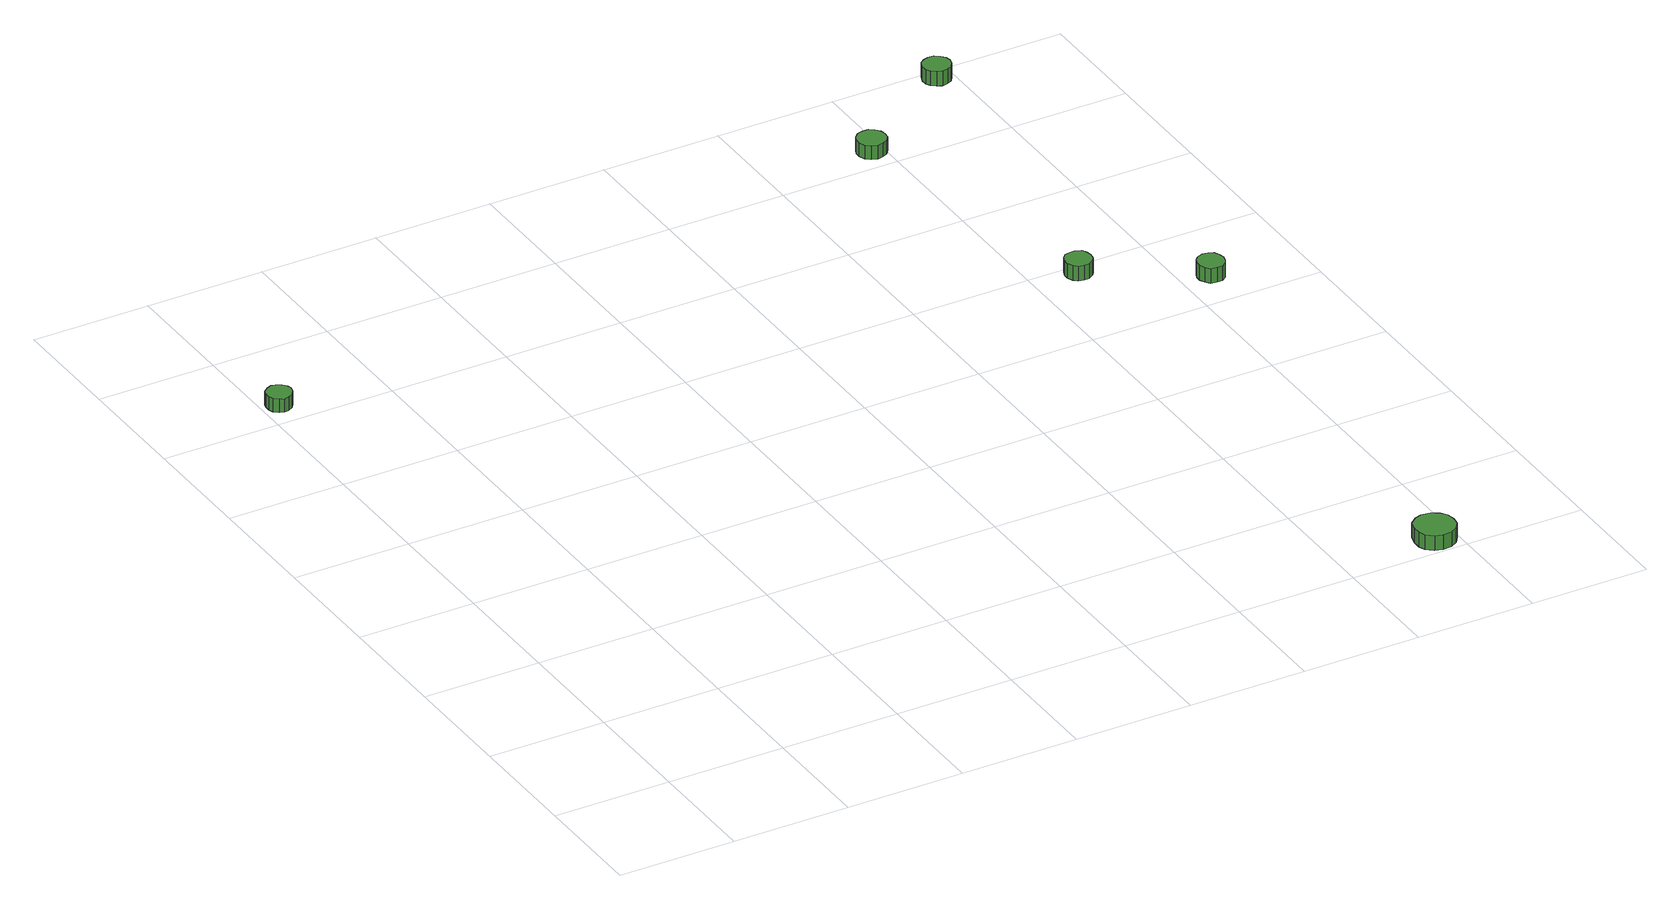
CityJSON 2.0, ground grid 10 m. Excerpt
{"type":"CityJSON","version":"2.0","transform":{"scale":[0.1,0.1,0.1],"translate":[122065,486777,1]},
"CityObjects":{
"tree1":{"type":"SolitaryVegetationObject","attributes":{"function":"something"},"geometry":[{"type":"MultiSurface","lod":"1","boundaries":[[[0,1,2,3,4,5,6,7,8,9,10,11,12,13,14]],[[15,16,17,18,19,20,21,22,23,24,25,26,27,28,29]],[[0,29,28,1]],[[1,28,27,2]],[[2,27,26,3]],[[3,26,25,4]],[[4,25,24,5]],[[5,24,23,6]],[[6,23,22,7]],[[7,22,21,8]],[[8,21,20,9]],[[9,20,19,10]],[[10,19,18,11]],[[11,18,17,12]],[[12,17,16,13]],[[13,16,15,14]],[[14,15,29,0]]]}]},
"tree2":{"type":"SolitaryVegetationObject","attributes":{"function":"something"},"geometry":[{"type":"MultiSurface","lod":"1","boundaries":[[[30,31,32,33,34,35,36,37,38,39,40,41,42,43,44]],[[45,46,47,48,49,50,51,52,53,54,55,56,57,58,59]],[[30,59,58,31]],[[31,58,57,32]],[[32,57,56,33]],[[33,56,55,34]],[[34,55,54,35]],[[35,54,53,36]],[[36,53,52,37]],[[37,52,51,38]],[[38,51,50,39]],[[39,50,49,40]],[[40,49,48,41]],[[41,48,47,42]],[[42,47,46,43]],[[43,46,45,44]],[[44,45,59,30]]]}]},
"tree3":{"type":"SolitaryVegetationObject","attributes":{"function":"something"},"geometry":[{"type":"MultiSurface","lod":"1","boundaries":[[[60,61,62,63,64,65,66,67,68,69,70,71,72,73,74]],[[75,76,77,78,79,80,81,82,83,84,85,86,87,88,89]],[[60,89,88,61]],[[61,88,87,62]],[[62,87,86,63]],[[63,86,85,64]],[[64,85,84,65]],[[65,84,83,66]],[[66,83,82,67]],[[67,82,81,68]],[[68,81,80,69]],[[69,80,79,70]],[[70,79,78,71]],[[71,78,77,72]],[[72,77,76,73]],[[73,76,75,74]],[[74,75,89,60]]]}]},
"tree4":{"type":"SolitaryVegetationObject","attributes":{"function":"something"},"geometry":[{"type":"MultiSurface","lod":"1","boundaries":[[[90,91,92,93,94,95,96,97,98,99,100,101,102,103,104]],[[105,106,107,108,109,110,111,112,113,114,115,116,117,118,119]],[[90,119,118,91]],[[91,118,117,92]],[[92,117,116,93]],[[93,116,115,94]],[[94,115,114,95]],[[95,114,113,96]],[[96,113,112,97]],[[97,112,111,98]],[[98,111,110,99]],[[99,110,109,100]],[[100,109,108,101]],[[101,108,107,102]],[[102,107,106,103]],[[103,106,105,104]],[[104,105,119,90]]]}]},
"tree5":{"type":"SolitaryVegetationObject","attributes":{"function":"something"},"geometry":[{"type":"MultiSurface","lod":"1","boundaries":[[[120,121,122,123,124,125,126,127,128,129,130,131,132,133,134]],[[135,136,137,138,139,140,141,142,143,144,145,146,147,148,149]],[[120,149,148,121]],[[121,148,147,122]],[[122,147,146,123]],[[123,146,145,124]],[[124,145,144,125]],[[125,144,143,126]],[[126,143,142,127]],[[127,142,141,128]],[[128,141,140,129]],[[129,140,139,130]],[[130,139,138,131]],[[131,138,137,132]],[[132,137,136,133]],[[133,136,135,134]],[[134,135,149,120]]]}]},
"tree6":{"type":"SolitaryVegetationObject","attributes":{"function":"something"},"geometry":[{"type":"MultiSurface","lod":"1","boundaries":[[[150,151,152,153,154,155,156,157,158,159,160,161,162,163,164]],[[165,166,167,168,169,170,171,172,173,174,175,176,177,178,179]],[[150,179,178,151]],[[151,178,177,152]],[[152,177,176,153]],[[153,176,175,154]],[[154,175,174,155]],[[155,174,173,156]],[[156,173,172,157]],[[157,172,171,158]],[[158,171,170,159]],[[159,170,169,160]],[[160,169,168,161]],[[161,168,167,162]],[[162,167,166,163]],[[163,166,165,164]],[[164,165,179,150]]]}]}
},
"vertices":[
[25,623,13],[24,627,13],[21,631,13],[17,633,13],[13,634,13],[9,632,13],[5,629,13],[4,625,13],[4,621,13],[5,617,13],[9,614,13],[13,612,13],[17,613,13],[21,615,13],[24,619,13],[24,619,1],[21,615,1],[17,613,1],[13,612,1],[9,614,1],[5,617,1],[4,621,1],[4,625,1],[5,629,1],[9,632,1],[13,634,1],[17,633,1],[21,631,1],[24,627,1],[25,623,1],
[699,19,13],[698,26,13],[694,31,13],[688,35,13],[680,36,13],[674,34,13],[668,29,13],[666,22,13],[666,15,13],[668,9,13],[674,4,13],[680,2,13],[688,3,13],[694,6,13],[698,12,13],[698,12,0],[694,6,0],[688,3,0],[680,2,0],[674,4,0],[668,9,0],[666,15,0],[666,22,0],[668,29,0],[674,34,0],[680,36,0],[688,35,0],[694,31,0],[698,26,0],[699,19,0],
[646,483,18],[645,488,18],[643,492,18],[638,494,18],[634,494,18],[629,493,18],[626,490,18],[624,485,18],[624,481,18],[626,476,18],[629,473,18],[634,472,18],[638,472,18],[643,475,18],[645,478,18],[645,478,5],[643,475,5],[638,472,5],[634,472,5],[629,473,5],[626,476,5],[624,481,5],[624,485,5],[626,490,5],[629,493,5],[634,494,5],[638,494,5],[643,492,5],[645,488,5],[646,483,5],
[600,718,15],[599,723,15],[596,727,15],[592,730,15],[587,730,15],[582,729,15],[578,725,15],[576,721,15],[576,716,15],[578,711,15],[582,708,15],[587,706,15],[592,707,15],[596,709,15],[599,713,15],[599,713,3],[596,709,3],[592,707,3],[587,706,3],[582,708,3],[578,711,3],[576,716,3],[576,721,3],[578,725,3],[582,729,3],[587,730,3],[592,730,3],[596,727,3],[599,723,3],[600,718,3],
[732,430,18],[731,435,18],[729,439,18],[725,441,18],[720,442,18],[715,440,18],[712,437,18],[710,433,18],[710,428,18],[712,424,18],[715,420,18],[720,419,18],[725,419,18],[729,422,18],[731,426,18],[731,426,5],[729,422,5],[725,419,5],[720,419,5],[715,420,5],[712,424,5],[710,428,5],[710,433,5],[712,437,5],[715,440,5],[720,442,5],[725,441,5],[729,439,5],[731,435,5],[732,430,5],
[697,789,14],[696,793,14],[693,797,14],[689,800,14],[684,800,14],[680,799,14],[676,796,14],[674,791,14],[674,786,14],[676,782,14],[680,779,14],[684,777,14],[689,778,14],[693,780,14],[696,784,14],[696,784,1],[693,780,1],[689,778,1],[684,777,1],[680,779,1],[676,782,1],[674,786,1],[674,791,1],[676,796,1],[680,799,1],[684,800,1],[689,800,1],[693,797,1],[696,793,1],[697,789,1]
]}
